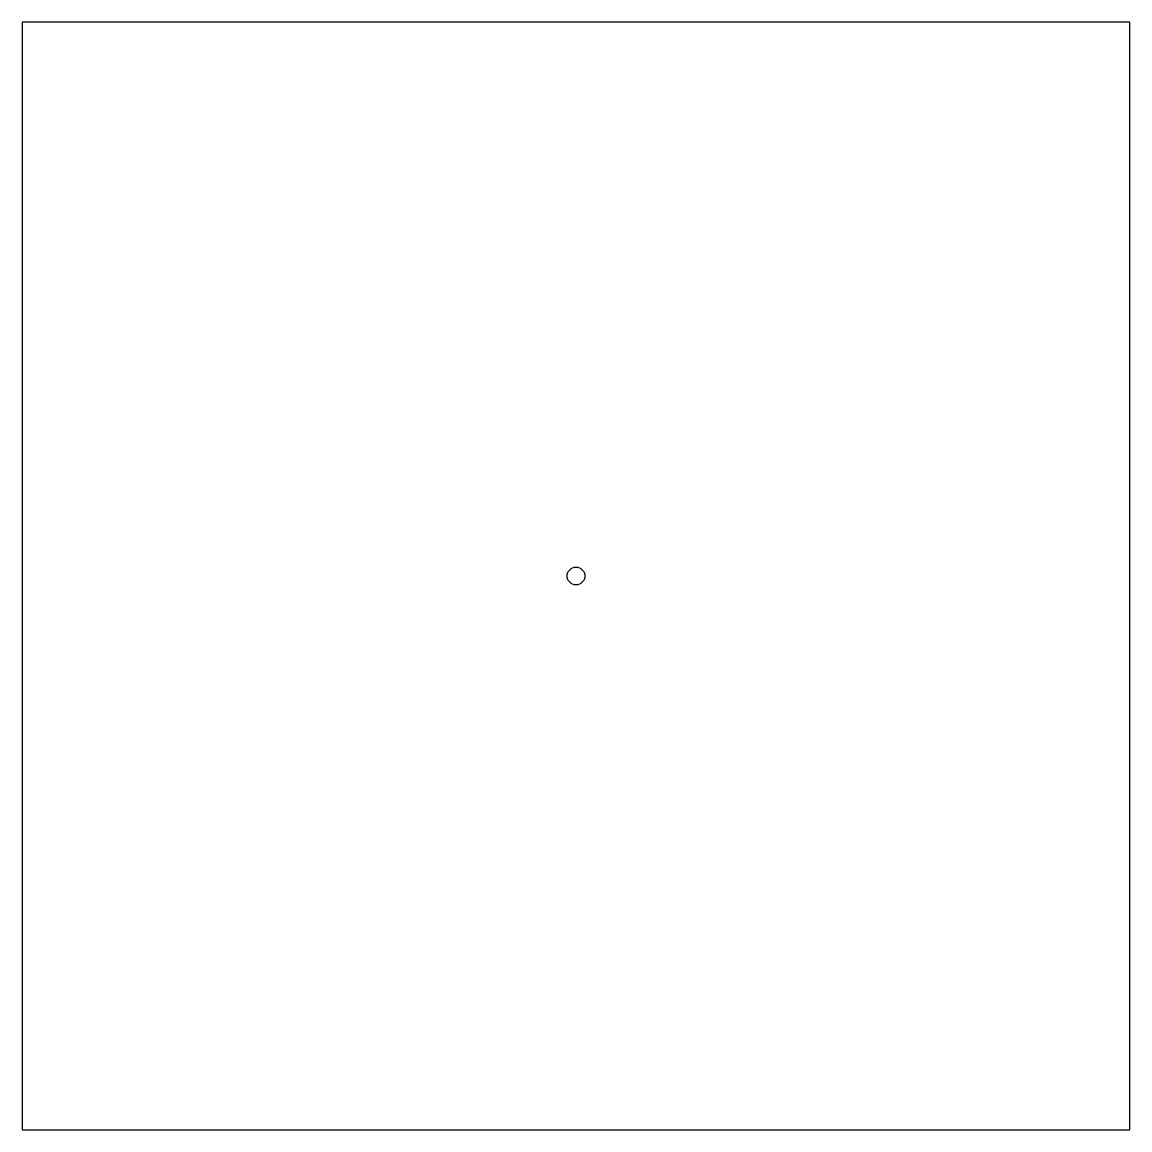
# Model space of a CAD drawing. Header units: millimetres. Extents: x 0 to 50, y 0 to 50.
import ezdxf

# ---------------------------------------------------------------- set-up
doc = ezdxf.new("R2010")
doc.units = ezdxf.units.MM

msp = doc.modelspace()

# ---------------------------------------------------------------- linework, layer by layer
msp.add_lwpolyline([(0, 0), (50, 0), (50, 50), (0, 50)], close=True)
msp.add_circle((25, 25), 0.4)

doc.saveas('drawing.dxf')
